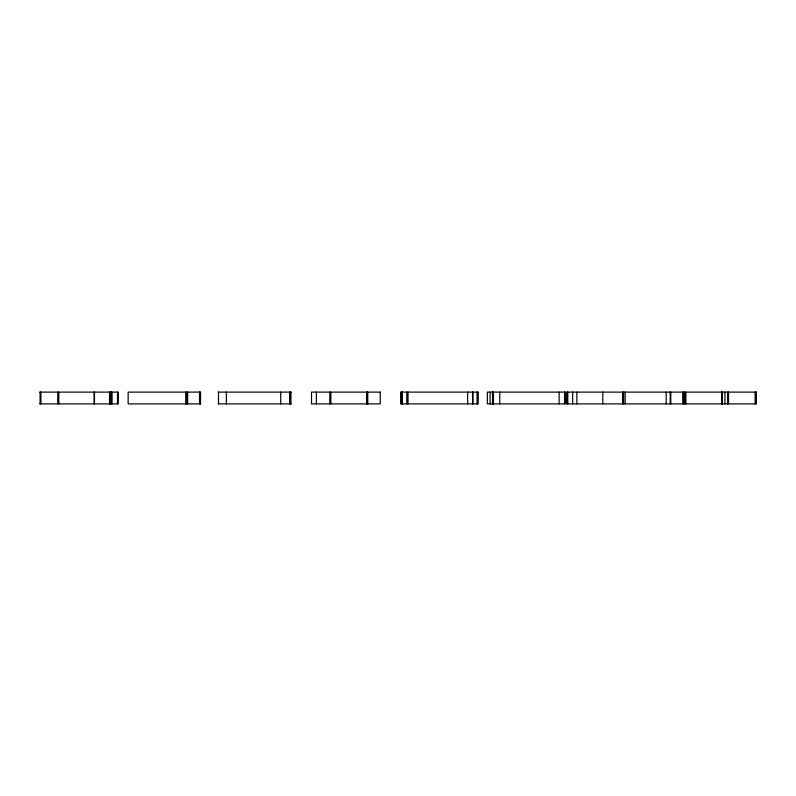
<?xml version="1.0" encoding="UTF-8"?>
<svg xmlns="http://www.w3.org/2000/svg" width="796" height="796" viewBox="0 0 796 796"><rect width="100%" height="100%" fill="white"/><g stroke="black" fill="none" stroke-linecap="round" stroke-linejoin="round"><path stroke-width="1.19" d="M39.8 392.11L118.256 392.11L118.256 403.89L39.8 403.89M218.104 392.11L291.167 392.11M200.562 403.89L128.146 403.89L128.146 392.11L200.562 392.11L200.512 403.89M218.104 403.89L291.167 403.89M755.872 392.11L755.872 403.89M755.145 392.11L755.145 403.89M728.549 392.11L728.549 403.89M727.693 392.11L727.693 403.89M724.927 392.11L724.927 403.89M722.211 392.11L722.211 403.89M721.892 392.11L721.892 403.89M721.773 392.11L721.773 403.89M685.903 392.11L685.903 403.89M684.799 392.11L684.799 403.89M683.774 392.11L683.774 403.89M682.719 392.11L682.719 403.89M670.779 392.11L670.779 403.89M670.222 392.11L670.222 403.89M666.192 392.11L666.192 403.89M625.168 392.11L625.168 403.89M623.586 392.11L623.586 403.89M622.621 392.11L622.621 403.89M602.801 392.11L602.801 403.89M576.841 392.11L576.841 403.89M572.642 392.11L572.642 403.89M567.797 392.11L567.797 403.89M567.001 392.11L567.001 403.89M564.563 392.11L564.563 403.89M559.14 392.11L559.14 403.89M499.739 392.11L499.739 403.89M493.45 392.11L493.45 403.89M492.963 392.11L492.963 403.89M492.505 392.11L492.505 403.89M490.087 392.11L490.087 403.89M477.68 392.11L477.68 403.89M477.391 392.11L477.391 403.89M477.272 392.11L477.272 403.89M472.933 392.11L472.933 403.89M472.565 392.11L472.565 403.89M467.65 392.11L467.65 403.89M408.03 392.11L408.03 403.89M406.776 392.11L406.776 403.89M402.189 392.11L402.189 403.89M401.95 392.11L401.95 403.89M401.662 392.11L401.662 403.89M401.323 392.11L401.323 403.89M401.194 392.11L401.194 403.89M367.772 392.11L367.772 403.89M367.374 392.11L367.374 403.89M366.667 392.11L366.667 403.89M330.857 392.11L330.857 403.89M329.793 392.11L329.793 403.89M316.37 392.11L316.37 403.89M290.819 392.11L290.819 403.89M290.55 392.11L290.55 403.89M290.152 392.11L290.152 403.89M289.824 392.11L289.824 403.89M280.699 392.11L280.699 403.89M226.363 392.11L226.363 403.89M218.512 392.11L218.512 403.89M200.244 392.11L200.244 403.89M199.507 392.11L199.507 403.89M187.657 392.11L187.657 403.89M186.781 392.11L186.781 403.89M185.747 392.11L185.747 403.89M117.49 392.11L117.49 403.89M112.017 392.11L112.017 403.89M111.46 392.11L111.46 403.89M110.087 392.11L110.087 403.89M109.838 392.11L109.838 403.89M109.53 392.11L109.53 403.89M94.485 392.11L94.485 403.89M94.147 392.11L94.147 403.89M58.834 392.11L58.834 403.89M57.74 392.11L57.74 403.89M40.895 392.11L40.895 403.89M40.079 392.11L40.079 403.89M380.279 392.11L311.515 392.11L311.515 403.89L380.279 403.89L380.279 392.11M477.938 392.11L400.925 392.11L400.925 403.89L477.938 403.89L477.938 392.11M565.22 392.11L487.341 392.11L487.341 403.89L565.22 403.89L565.15 392.11M756.2 392.11L566.702 392.11L566.702 403.89L756.2 403.89L756.2 392.11"/></g></svg>
